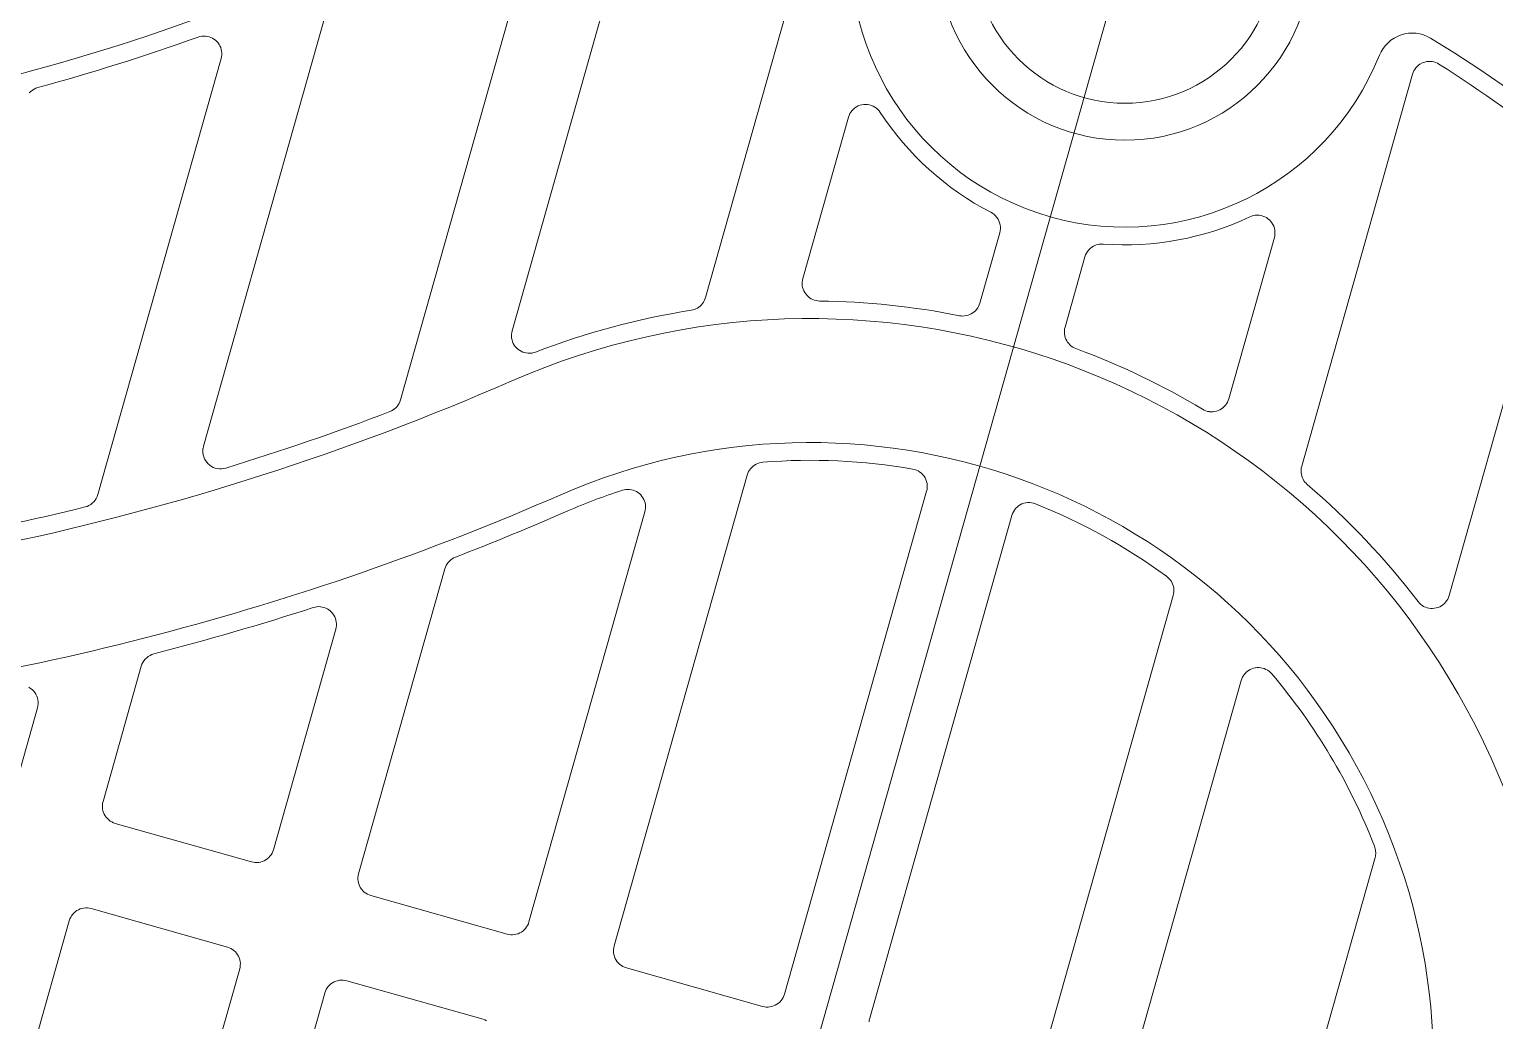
# Model space of a CAD drawing. Header units: inches. Extents: x 0 to 766, y -245 to 236.
# Drawn here: x 55.23902 to 55.27875, y -193.49021 to -193.46333 of the extents above; entities that cross this region are included whole.
import ezdxf

# ---------------------------------------------------------------- set-up
doc = ezdxf.new("R2010")
doc.units = ezdxf.units.IN
doc.header["$MEASUREMENT"] = 0
doc.layers.add('000 SOS 911 - ACCES. ACI', color=125, linetype='Continuous', lineweight=0)
doc.layers.add('000 SOS 911 - ACCESORIOS ACI', color=3, linetype='Continuous', lineweight=20)

# ---------------------------------------------------------------- blocks, each defined once
blk = doc.blocks.new('Bomba Jockey')
at = {"layer": '000 SOS 911 - ACCES. ACI', "linetype": 'Continuous'}
for p, q in [((0, 0.1091002809998827), (0, -0.108203795999998)), ((0.0137500000000728, 0.0433663939998041), (0.0137500000000728, 0.034417602999838)), ((0.0162500000001273, 0.034417602999838), (0.0162500000001273, 0.0408885499998633)), ((0.0212500000002365, 0.0383871459998773), (0.0212500000002365, 0.034417602999838)), ((0.0237500000002911, 0.0288760379999076), (0.0237500000002911, 0.0364593509998486)), ((0.0137472330002311, 0.0343647149998105), (0.0137391349999234, 0.0343134089998785)), ((0.0137501079998401, 0.0344175619998168), (0.0137472759997763, 0.034364719999985)), ((0.0162529320000431, 0.0343647489999057), (0.0162501009999687, 0.0344175899999755)), ((0.0162610239999594, 0.0343133970000054), (0.0162529260001065, 0.0343647029999374)), ((0.0212473920000775, 0.0343647529998634), (0.0212392850003198, 0.0343133869998837)), ((0.0212501139990309, 0.0344175879999966), (0.0212472820003313, 0.0343647459997101)), ((0.0134039829999893, 0.0339420499999506), (0.0133539930002371, 0.0339286389998961)), ((0.0134531349999634, 0.0339608339997994), (0.0134041949991115, 0.0339418579999347)), ((0.0135006379991865, 0.0339853850000509), (0.0134530209998047, 0.0339610679998259)), ((0.0135447259999637, 0.034013707999975), (0.0135008329998527, 0.0339853699999822)), ((0.0135849359999156, 0.0340460919999259), (0.0135447950001435, 0.0340136119998533)), ((0.0136213970004064, 0.0340829529998246), (0.0135847129995455, 0.0340462689998731)), ((0.013653995000368, 0.0341228879999562), (0.013621515000068, 0.0340827469999567)), ((0.0136823959992398, 0.0341671649998716), (0.0136539250001988, 0.0341230669998822)), ((0.0137066629995388, 0.034214737999946), (0.0136823459997686, 0.0341671209998822)), ((0.0137256889993296, 0.03426355900001), (0.0137066679999407, 0.0342145059998984)), ((0.0137389489996167, 0.0343135629998415), (0.0137255700001333, 0.0342636909999783)), ((0.0162741379999716, 0.0342636670000047), (0.016260775000319, 0.0343134800000371)), ((0.0162932789999104, 0.0342144859998825), (0.0162742580000668, 0.0342635399999836)), ((0.0163174799999979, 0.0341671240000778), (0.0162932189996354, 0.0342146319999301)), ((0.0163461400002234, 0.0341230799999721), (0.0163176689998181, 0.0341671779997341)), ((0.0163785929998994, 0.0340827539998827), (0.0163461139995889, 0.0341228949998822)), ((0.0164149520001047, 0.0340463549998731), (0.0163783539996985, 0.0340829529998246)), ((0.0164552179994644, 0.0340136809998057), (0.0164151720000518, 0.0340460840000105)), ((0.0164992979998715, 0.0339854589999504), (0.0164554050002153, 0.0340137979999327)), ((0.0165468600002896, 0.0339611739998418), (0.0164992429999984, 0.0339854909998394)), ((0.0165960239996821, 0.0339419029999135), (0.0165468559998772, 0.033960967999974)), ((0.0166457309996986, 0.0339287219999278), (0.0165959770001791, 0.0339420699999664)), ((0.0209040129998357, 0.0339420629998131), (0.0208540220000941, 0.033928651999986)), ((0.0209533190000002, 0.0339609059994928), (0.0209041509997405, 0.0339418409998871)), ((0.0210006350002914, 0.0339854239998658), (0.0209530180000002, 0.0339611069998682)), ((0.02104482499999, 0.0340138149999803), (0.0210007269988637, 0.0339853439998024)), ((0.0210849569989478, 0.0340460889997303), (0.0210448159991756, 0.034013608999885)), ((0.0211212870003692, 0.0340829529998246), (0.0210846879999736, 0.0340463549998731)), ((0.0211541109997597, 0.0341228140000567), (0.0211216309999145, 0.0340826729998298)), ((0.0211824950001756, 0.0341670579998663), (0.0211540249988502, 0.0341229599998769)), ((0.0212066599988248, 0.0342146989999037), (0.0211823429995093, 0.0341670819998399)), ((0.0212258729998212, 0.0342634879998514), (0.0212068520004323, 0.0342144339999777)), ((0.0212389630000871, 0.0343134909999208), (0.0212255839996942, 0.0342636189996029)), ((0.0091972959999111, 0.0339204849997259), (0.0091459300001588, 0.0339285929999278)), ((0.0092501130002347, 0.0339176600000428), (0.0091972100003659, 0.0339204949998475)), ((0.0132499999999709, 0.0339177249998102), (0.0092500000000655, 0.0339177249998102)), ((0.0133029929997974, 0.0339205489999586), (0.013250090999918, 0.0339177139999265)), ((0.0133543309993911, 0.0339285369998379), (0.0133029650000936, 0.0339204299998528)), ((0.0166971950002335, 0.0339204409997365), (0.0166458289995717, 0.0339285479999489)), ((0.0167501179998908, 0.0339176859999952), (0.0166972160000114, 0.0339205210000273)), ((0.0207500000001346, 0.0339177249998102), (0.0167500000002292, 0.0339177249998102)), ((0.0208030020003207, 0.0339204619997418), (0.0207500989999971, 0.0339176269999371)), ((0.0208542389991635, 0.0339285210000071), (0.020802872999866, 0.0339204139997946)), ((0.0012609569989763, 0.0310219649998089), (0.001274335999824, 0.0310718369998995)), ((0.0012742710000566, 0.0310717369998201), (0.0012932919989908, 0.0311207909996938)), ((0.0012932470003761, 0.0311209449998842), (0.0013175079993744, 0.0311684529999639)), ((0.0013177379992158, 0.0311684029998105), (0.001346208999621, 0.0312125009997999)), ((0.0013460639997902, 0.0312123749999955), (0.0013785439996354, 0.031252515999995)), ((0.0013784030002171, 0.031252626999958), (0.0014150009997138, 0.0312892249999095)), ((0.0014152129992908, 0.0312891029998355), (0.0014552599991475, 0.0313215059998129)), ((0.0014552839998032, 0.0313217240000086), (0.0014993820004747, 0.0313501949999591)), ((0.0014991160001046, 0.0313501489999908), (0.001546732999941, 0.0313744659999884)), ((0.0015468339997824, 0.0313741729999038), (0.0015960020009516, 0.0313932379999642)), ((0.0015958699987095, 0.0313935309998215), (0.0016456239995932, 0.0314068779998706)), ((0.0016458250001961, 0.0314066979999552), (0.0016971909994936, 0.031414804999713)), ((0.0016970599999695, 0.0314148579998346), (0.0017499620003036, 0.0314176929998666)), ((0.0017499999989923, 0.031417724999983), (0.0057500000002619, 0.031417724999983)), ((0.0057502330000716, 0.0314176479998878), (0.0058028920002471, 0.0314148259997182)), ((0.0058030000000144, 0.0314148069999192), (0.0058543659997667, 0.0314066999999341)), ((0.0058542199999465, 0.0314068519999182), (0.0059039750003649, 0.0313935039998796)), ((0.0059041200001957, 0.0313933219999854), (0.0059532880000006, 0.0313742569999249)), ((0.0059530459993766, 0.0313744699999461), (0.0060006630001226, 0.0313501529999485)), ((0.0060007300003235, 0.0313501349999115), (0.0060448280000855, 0.0313216639997336)), ((0.0060448799990809, 0.0313214129998869), (0.0060849259998577, 0.0312890099999095)), ((0.0060847370004922, 0.0312892249999095), (0.0061213349999889, 0.031252626999958)), ((0.0061215780001476, 0.0312524379999104), (0.0061540570004581, 0.0312122969999109)), ((0.0061539689995698, 0.0312124590000167), (0.0061823739997635, 0.0311684629998581)), ((0.0061822709999433, 0.0311684490000062), (0.0062065880001683, 0.0311208319999423)), ((0.0062068299989733, 0.0311207069999), (0.0062258059997475, 0.0310717669999576)), ((0.0062255080001705, 0.0310718640000687), (0.0062388870001087, 0.0310219919999781)), ((0.0087610020004831, 0.0310220100000152), (0.0087743500002944, 0.0310717649999788)), ((0.0087744550000934, 0.0310716649998995), (0.0087934759994823, 0.0311207190000005)), ((0.0087932439996621, 0.0311209059998419), (0.0088175609998871, 0.0311685229999057)), ((0.0088176319991362, 0.0311684289999903), (0.0088461029995415, 0.0312125269999797)), ((0.0088461799987272, 0.0312123009998686), (0.0088786599990272, 0.0312524419998681)), ((0.0088783780001904, 0.0312527129997307), (0.0089149769992218, 0.0312893119998989)), ((0.0089151400002265, 0.0312890229999994), (0.0089552809999987, 0.0313215029996172)), ((0.0089552439999352, 0.031321595999998), (0.0089993419992425, 0.0313500669999485)), ((0.0089991129998452, 0.0313501869998163), (0.0090467300001365, 0.0313745040000413)), ((0.0090470179998192, 0.0313742449998245), (0.0090959579993068, 0.0313932209996892)), ((0.0090956789990742, 0.0313934219998373), (0.0091456689997358, 0.0314068329998918)), ((0.0091457329999685, 0.0314066819998971), (0.0091971000001649, 0.0314147889998822)), ((0.0091970660000698, 0.0314148319998822), (0.0092499679999492, 0.0314176669999142)), ((0.0092500000000655, 0.031417724999983), (0.0132499999999709, 0.031417724999983)), ((0.0132502380001824, 0.0314176740000676), (0.0133028970003579, 0.031414851999898)), ((0.0133028989989725, 0.0314147629999297), (0.0133542649987248, 0.0314066549999552)), ((0.0133542660000785, 0.0314068969998971), (0.0134040200000527, 0.0313935499998479)), ((0.0134040759999152, 0.0313933379998162), (0.0134532439992654, 0.0313742739997451)), ((0.0134530430000268, 0.0313744319998932), (0.0135006599989538, 0.0313501139999062)), ((0.0135006239997893, 0.0313501609998639), (0.0135447219990965, 0.0313216899999134)), ((0.0135448060000272, 0.0313214929999504), (0.0135848529998839, 0.0312890899999729)), ((0.0135847129995455, 0.0312893119998989), (0.0136213109994969, 0.0312527129997307)), ((0.0136215039997296, 0.0312523579998469), (0.0136539070003892, 0.0312123119999797)), ((0.013653862999945, 0.0312124329998369), (0.0136823339998955, 0.0311683349998475)), ((0.0136822679992292, 0.0311684879998211), (0.0137065289995917, 0.0311209789999794)), ((0.013706786999137, 0.0311206899998524), (0.0137258070003554, 0.0310716359999788)), ((0.0137255570002708, 0.0310718189998625), (0.0137389199999234, 0.0310220059996027)), ((0.0162607800002661, 0.031022000999883), (0.0162741589997495, 0.0310718739999629)), ((0.0162744120002572, 0.031071681999947), (0.0162934320001114, 0.0311207359998207)), ((0.0162932969992653, 0.0311209760000111), (0.0163175580000825, 0.0311684849998528)), ((0.0163175920001777, 0.0311685570000009), (0.0163459970003714, 0.0312125519999427)), ((0.0163461070001176, 0.0312123809999321), (0.016378585999064, 0.0312525219999316)), ((0.0163784400001532, 0.031252540999958), (0.0164151249987299, 0.0312892249999095)), ((0.0164151609997134, 0.0312890199998037), (0.0164553019990308, 0.0313214999998763)), ((0.0164553429999614, 0.0313217030000033), (0.0164994409992687, 0.0313501739999538)), ((0.0164991100000407, 0.0313502259998586), (0.0165467270003319, 0.0313745429998562)), ((0.0165469300000041, 0.0313743419999355), (0.0165958699999465, 0.0313933179998003)), ((0.0165957120002531, 0.0313934359996893), (0.0166457029999947, 0.0314068469999711)), ((0.0166458939997938, 0.0314066440000715), (0.016697018999821, 0.0314147130000038)), ((0.0166970680002123, 0.0314148669999668), (0.0167499699987275, 0.0314177019999988)), ((0.0167500000002292, 0.031417724999983), (0.0207500000001346, 0.031417724999983)), ((0.0207502409994049, 0.031417638999983), (0.020802898999591, 0.0314148169998134)), ((0.0208030580001832, 0.0314148009999826), (0.0208544239990261, 0.0314066939999975)), ((0.0208540349999567, 0.0314068590000716), (0.0209040259996982, 0.0313934479997897)), ((0.0209040329996242, 0.0313933549998637), (0.0209532009998839, 0.0313742900000307)), ((0.0209530959991753, 0.0313745019998351), (0.0210007129994665, 0.0313501850000648)), ((0.0210007889995723, 0.0313501559996894), (0.0210448869988795, 0.0313216849999662)), ((0.0210447330000534, 0.0313215730000138), (0.0210849689992756, 0.031289015999846)), ((0.021084860999963, 0.0312892249999095), (0.0211214589999145, 0.031252626999958)), ((0.0211214479995761, 0.0312524500000109), (0.021153927999876, 0.0312123090000114)), ((0.0211539619990617, 0.0312125400000696), (0.0211824329999217, 0.0311684419998528)), ((0.0211823200002073, 0.0311684169998898), (0.0212065820001044, 0.0311209089998101)), ((0.0212067430002208, 0.0311206739997942), (0.0212257639996096, 0.0310716199999206)), ((0.0212255870001172, 0.0310718329999418), (0.0212389660000554, 0.0310219609996239)), ((-0.0137500000000728, 0.0226677860000564), (-0.0137500000000728, 0.0309177859996908)), ((-0.0087499999985994, 0.0309177859996908), (-0.0087499999985994, 0.0188836059999176)), ((-0.0062499999999091, 0.0170953370000007), (-0.0062499999999091, 0.0309177859996908)), ((-0.0012608679999175, 0.0310218369997983), (-0.0012527700000646, 0.0309705309998663)), ((-0.0012528719998954, 0.0309705369998028), (-0.0012500429997999, 0.030917756000008)), ((-0.0012499999997999, 0.0309177859996908), (-0.0012499999997999, 0.0161600949998047)), ((0.0012499939998634, 0.0309177589999763), (0.00125282199906, 0.0309705399999984)), ((0.0012500000002547, 0.0161600949998047), (0.0012500000002547, 0.0309177859996908)), ((0.0012530539997897, 0.0309705170000143), (0.0012611510001079, 0.0310218229999464)), ((0.0062390400003096, 0.0310218209999675), (0.0062471380001625, 0.0309705149998081)), ((0.006247128999803, 0.0309705719998874), (0.006249960999412, 0.0309177299998282)), ((0.0062500000003638, 0.0309177859996908), (0.0062500000003638, 0.0170953370000007)), ((0.0087499960000059, 0.0309177239998917), (0.0087528239996573, 0.0309705049999138)), ((0.0087499999990541, 0.0188836059999176), (0.0087499999990541, 0.0309177859996908)), ((0.0087529619991074, 0.0309705329998451), (0.0087610600003245, 0.0310218390000046)), ((0.0137391919988659, 0.0310218429999623), (0.0137472989999878, 0.0309704769999826)), ((0.013747135000358, 0.0309705459997076), (0.0137499639990892, 0.0309177649999128)), ((0.0137500000000728, 0.0309177859996908), (0.0137500000000728, 0.0219689939999626)), ((0.016249997999239, 0.0309176889998071), (0.0162528330001806, 0.0309705909996865)), ((0.0162500000001273, 0.0244468379999034), (0.0162500000001273, 0.0309177859996908)), ((0.0162528609998844, 0.0309704889996283), (0.0162609680000969, 0.0310218549998354)), ((0.021239099999093, 0.0310218279998935), (0.0212471970003208, 0.0309705219999614)), ((0.0212471410000035, 0.0309705199999826), (0.0212499689996548, 0.0309177389999604)), ((0.0212500000002365, 0.0309177859996908), (0.0212500000002365, 0.0269482419998894)), ((0.0237535480000588, 0.0288179469998795), (0.0237499689997094, 0.0288758809999763)), ((0.0237632409998696, 0.0287621699997089), (0.0237536099989484, 0.0288180479999483)), ((0.0237788839990572, 0.0287085069999193), (0.0237632220000705, 0.0287621759998729)), ((0.0238008559990703, 0.0286564499999713), (0.0237787910000407, 0.0287086159999035)), ((0.0238290039997082, 0.0286064319998332), (0.0238008920000539, 0.028656447000003)), ((0.023862107000241, 0.0285604639996109), (0.023829083000237, 0.0286063309999918)), ((0.0239003709993995, 0.0285187800000131), (0.023862107000241, 0.0285605419999229)), ((0.0239435639991825, 0.0284811249998711), (0.0239003259994206, 0.0285188359998756)), ((0.0239903750002668, 0.0284486659998038), (0.0239437970003564, 0.0284808949998023)), ((0.0240401839996594, 0.0284223730000122), (0.0239901400013878, 0.0284488999998303)), ((0.0240937299990947, 0.0284011479998299), (0.0240403539992258, 0.0284221879999223)), ((0.0241483439999684, 0.0283863709998968), (0.0240936600002897, 0.0284011310000096)), ((0.0212500080001519, 0.0269481999998789), (0.0212462959998447, 0.0268892349999987)), ((0.0210512839998955, 0.0265496289998737), (0.02100224699916, 0.0265166729998327)), ((0.021095349999996, 0.0265867909999997), (0.0210513750002974, 0.0265495619999001)), ((0.0211344389999795, 0.0266281130000152), (0.0210955370002921, 0.0265866089998781)), ((0.0211682719991586, 0.0266745609997088), (0.0211341089993766, 0.0266281639999306)), ((0.0211971799990352, 0.0267253389999951), (0.021168138000121, 0.0266747299999679)), ((0.0212201209997147, 0.0267779789999168), (0.0211973479995322, 0.0267251860000215)), ((0.0212361720000445, 0.0268325550000554), (0.0212200009991648, 0.0267781449999802)), ((0.0212463670004581, 0.0268891489999987), (0.0212364230001185, 0.0268324589999338)), ((0.0162528529995143, 0.0243948079998973), (0.016250067999863, 0.0244468579999193)), ((0.0162606059998325, 0.0243440989997907), (0.0162527550000959, 0.0243947019998814)), ((0.0162734689997706, 0.0242952250000599), (0.0162605570003507, 0.0243443379999917)), ((0.0162916249987575, 0.024247134999996), (0.016273356999136, 0.0242952999999489)), ((0.0163152550003361, 0.0242003959999693), (0.0162919029999102, 0.0242471329997898)), ((0.0163426920003076, 0.0241569439999694), (0.0163151820001986, 0.024200497000038)), ((0.0163741209998989, 0.0241170449999118), (0.0163426550002441, 0.0241569029999482)), ((0.0164097439992475, 0.0240803120000237), (0.0163741900000787, 0.0241169109999646)), ((0.0164485079994847, 0.0240479299998242), (0.0164095629997974, 0.024080518999881)), ((0.0164912459999869, 0.0240192209998895), (0.0164484649999395, 0.0240479159997449)), ((0.0165378139990935, 0.0239941469999394), (0.0164915250002196, 0.0240188959996886)), ((0.0169827550002992, 0.0240045119999195), (0.0169364800003678, 0.0239830129999064)), ((0.0170277119991624, 0.024031032000039), (0.0169829870001195, 0.0240045030000147)), ((0.0165855079999346, 0.0239746329998525), (0.0165378859996963, 0.0239942739997332)), ((0.0166341300000568, 0.0239604509999936), (0.0165854000001673, 0.0239747379998789)), ((0.0166844949999359, 0.0239510119999977), (0.0166343139999299, 0.0239602529998138)), ((0.0167350830001851, 0.0239470859999074), (0.0166842180001368, 0.0239511349998338)), ((0.0167865489993346, 0.0239483249999921), (0.0167352959992968, 0.0239470209996853)), ((0.0168381799999224, 0.0239549289999559), (0.0167863439992289, 0.0239483919999657)), ((0.0168884609997804, 0.0239664450000419), (0.0168382609990658, 0.0239548869999453)), ((0.0169365570004629, 0.0239830269999857), (0.0168885439998121, 0.0239664879998145)), ((0.0237639599999966, 0.0227347329998793), (0.0237805149999986, 0.0227897939998911)), ((0.0237806439999986, 0.0227896689996214), (0.0238039480000225, 0.0228430299998763)), ((0.0238038100001177, 0.0228430540000773), (0.023833446999106, 0.0228940229999353)), ((0.0238335859999097, 0.0228940969998348), (0.0238684339997235, 0.0229407449999144)), ((0.0238682339991101, 0.0229407629999514), (0.0239078139998128, 0.0229822969999987)), ((0.0239078170002358, 0.022982318000004), (0.0239526139998816, 0.0230195159997493)), ((0.0239527129992894, 0.0230194419998497), (0.0240027100003317, 0.0230522759998166)), ((-0.0137488479995227, 0.0226317490000838), (-0.0137501940002949, 0.0226679790000617)), ((-0.0137448510008653, 0.0225960419998046), (-0.0137487040001361, 0.022631661999867)), ((-0.0137384150011712, 0.0225608359996841), (-0.0137447769998289, 0.0225959079998575)), ((-0.0137295240001549, 0.0225262569999814), (-0.0137384540003041, 0.0225609539998004)), ((-0.0137179410003228, 0.022492032999935), (-0.013729380001223, 0.0225261789998967)), ((-0.0137042269998347, 0.0224589039999046), (-0.0137180239998998, 0.0224920349999138)), ((-0.0136881789999279, 0.0224269989998902), (-0.0137042279998241, 0.02245882599982)), ((-0.0136698449996402, 0.0223961639999288), (-0.0136882589999914, 0.0224269689999801)), ((-0.0136488690009173, 0.0223665779999465), (-0.0136696190002113, 0.0223963070000082)), ((0.0237500000002911, 0.0098205570000118), (0.0237500000002911, 0.0226177979998283)), ((0.0237500299999738, 0.0226178329999129), (0.0237538320002386, 0.0226774650000152)), ((0.0237536600002386, 0.022677505000047), (0.023763818999214, 0.0227347769998687)), ((0.0137499069992373, 0.0219690249998621), (0.013747025000157, 0.0219167359998664)), ((0.0135900410000431, 0.0216027249998661), (0.013549932999922, 0.0215690539998832)), ((0.0136258050001743, 0.021639574999881), (0.0135900079994826, 0.0216028719999031)), ((0.013657215999956, 0.0216792900000655), (0.013625673000206, 0.0216394929998387)), ((0.0136848729998747, 0.0217225050000707), (0.0136574070002098, 0.0216792129999703)), ((0.0137080239996976, 0.02176898599987), (0.013684818999991, 0.0217225859998962)), ((0.0137261550003132, 0.0218169529998704), (0.0137079480000466, 0.0217688949996955)), ((0.0137393469990457, 0.0218659849999767), (0.013726425999721, 0.0218168750000132)), ((0.013747032000083, 0.0219166839999616), (0.0137391389998811, 0.0218660259999979)), ((0.0204787249999754, 0.0209141230000114), (0.0205320429995482, 0.020943829000089)), ((0.0205319380002038, 0.0209438829999726), (0.0205867009999565, 0.0209666989999278)), ((0.0205868829998508, 0.0209665429999859), (0.0206430189996354, 0.0209824599999138)), ((0.0206428199999209, 0.0209825509998609), (0.0207014389998221, 0.020991677999973)), ((0.0207013659996847, 0.0209916939998038), (0.0207613829998081, 0.0209939479998411)), ((0.0207615439999245, 0.0209938499997406), (0.0208204400000796, 0.0209891609999886)), ((0.020820513000217, 0.0209891829999833), (0.0208786210000653, 0.0209772219998286)), ((0.020878642000298, 0.0209771959998761), (0.0209356539999135, 0.0209583109997311)), ((0.02093553099985, 0.0209584369999902), (0.0209892859998036, 0.0209333379998498)), ((0.0209891979993699, 0.0209333319999132), (0.0210394430000633, 0.0209017879999465)), ((0.021039202999873, 0.0209019349999835), (0.0210859939998045, 0.020864285000016)), ((0.0210859859998891, 0.0208641889998944), (0.0211275560000104, 0.02082186299981)), ((0.0211275699989528, 0.0208219769999687), (0.0211635309997291, 0.0207749459998468)), ((0.0211634880001839, 0.020775040999979), (0.0211941509996905, 0.0207233989997349)), ((0.021194435000325, 0.0207231739996132), (0.0212185170003068, 0.0206690889999663)), ((0.0212182899990694, 0.0206692339997972), (0.0212353870001607, 0.020613381999965)), ((0.0212354979998963, 0.0206134259999544), (0.0212460270004158, 0.0205551039998682)), ((0.021245965000162, 0.0205550579998999), (0.021249923999676, 0.0204942739999297)), ((0.0212500000002365, 0.020494202000009), (0.0212500000002365, 0.0071363529998507)), ((-0.008815384999706999, 0.0186369589998776), (-0.0088428549997843, 0.0185935249999147)), ((-0.0087920560004022, 0.0186837240000841), (-0.0088154299996859, 0.0186369979999199)), ((-0.0087735920005798, 0.0187317859999894), (-0.0087918780009204, 0.0186836269999731)), ((-0.0087607850000495, 0.0187810840000111), (-0.0087737099997867, 0.0187319749998096)), ((-0.0087526239999534, 0.01883147500007), (-0.0087604820000706, 0.0187808729999688)), ((-0.0087501469997733, 0.0188836400000128), (-0.0087529349998476, 0.0188315899999907)), ((0.0087525109997841, 0.0188315369998691), (0.008749719998832, 0.0188836469999387)), ((0.0087608130002081, 0.0187809550000111), (0.0087529550000909, 0.0188315569998849)), ((0.0087734000003366, 0.0187318939999841), (0.0087604749987804, 0.0187810029999582)), ((0.008791760999884001, 0.0186836149998726), (0.0087734739990992, 0.0187317739998889)), ((0.0088150759997916, 0.018636990999994), (0.0087917009991543, 0.0186837169999308)), ((0.0088426859997526, 0.0185935629997403), (0.0088152170001194, 0.0186369969999305)), ((-0.0094836890007173, 0.0184418289998121), (-0.0095283569999083, 0.0184684549999474)), ((-0.0094373470001301, 0.0184201579997989), (-0.0094837990000087, 0.0184418549999919)), ((-0.0093895730010445, 0.018403520999982), (-0.0094375529997706, 0.0184201529998518)), ((-0.0093390079996425, 0.0183917509996263), (-0.0093891870001244, 0.0184034009998868)), ((-0.0092872560003343, 0.0183852619998106), (-0.0093393219999598, 0.0183919199998854)), ((-0.009235950000857, 0.01838395999971), (-0.0092874449996998, 0.018385355999726)), ((-0.0091853910007558, 0.0183877859999484), (-0.0092360179996831, 0.0183838339999056)), ((-0.0091350040001998, 0.0183969739998702), (-0.0091851990000578, 0.0183878049999748)), ((-0.0090859819997604, 0.018411175999745), (-0.0091349649997028, 0.0183968849999019)), ((-0.0090382179996595, 0.0184308809998584), (-0.0090860899999825, 0.018411204999893)), ((-0.0089919829997598, 0.018455566999819), (-0.0090382999997019, 0.0184308689999853)), ((-0.0089491019998604, 0.0184843449999335), (-0.0089919120000559, 0.0184556929998507)), ((-0.0089098890007335, 0.0185168059999796), (-0.0089490500008651, 0.0184840949996215)), ((-0.0088742819998515, 0.0185535799998888), (-0.0089099499996337, 0.0185169219998898)), ((-0.0088428460003342, 0.0185934529999941), (-0.0088744140002746, 0.018553521000058)), ((0.0088742779998938, 0.0185534719998941), (0.008842709999044001, 0.0185934039996028)), ((0.00890989599975, 0.0185168680000061), (0.0088743120004438, 0.0185534390000157)), ((0.0089489889996912, 0.0184842849998859), (0.0089100159998452, 0.0185168390000854)), ((0.0089920810000876, 0.0184555619998719), (0.00894906800022, 0.0184843489998912)), ((0.0090381780000826, 0.0184308989998954), (0.0089918609996857, 0.0184555969999565)), ((0.0090857700001834, 0.0184112699998877), (0.0090381239997441, 0.0184308539999165)), ((0.0091347960001258, 0.0183969029999389), (0.009085812000194, 0.0184111940000094)), ((0.009184997000375, 0.0183877800000119), (0.0091348019991528, 0.0183969489999072)), ((0.0092357370003811, 0.0183838559999003), (0.0091851089991906, 0.0183878079999431)), ((0.0092871530000593, 0.0183852569998635), (0.0092359020004551, 0.0183838670000114)), ((0.0093390309993993, 0.0183918519999225), (0.0092872070003978, 0.0183852249999745)), ((0.0093893729995216, 0.0184034439998868), (0.0093391939990397, 0.0183917939996263)), ((0.009437189999062, 0.0184202210000422), (0.0093892100003359, 0.0184035889997176)), ((0.0094836500002202, 0.0184418869998808), (0.0094371979998868, 0.0184201899999153)), ((0.0095285089992103, 0.0184684379998998), (0.0094836309995117, 0.018441687999939)), ((0.0162529070003075, 0.0177709419999701), (0.0162608759997056, 0.0178218969997488)), ((0.0162606270000652, 0.0178219709998757), (0.0162736259999292, 0.0178711869998551)), ((0.0162739249999504, 0.0178711809996912), (0.0162921959999949, 0.0179192149998926)), ((0.0162923359998786, 0.0179192449998027), (0.0163156759999765, 0.0179657149997183)), ((0.0163152920003995, 0.0179658949998611), (0.0163429780000115, 0.0180093359999774)), ((0.0163432719991761, 0.0180090929998187), (0.0163750659999096, 0.0180490019999979)), ((0.016375059999973, 0.0180490509997071), (0.0164111330000196, 0.0180858259996057)), ((0.0164106259999244, 0.0180859629997485), (0.0164509350001936, 0.0181195839998054)), ((0.0162499200000639, 0.0177185140000802), (0.0162528250002652, 0.0177709849999701)), ((0.0162500000001273, 0.0043505859998731), (0.0162500000001273, 0.01771850599971)), ((-0.0062473090001731, 0.0170438289999311), (-0.0062500969997927, 0.0170953279998685)), ((-0.00623970100105, 0.0169939529998828), (-0.0062473590000991, 0.0170439070000157)), ((-0.0062270810003611, 0.0169454679999035), (-0.0062396029998126, 0.0169938619999357)), ((0.0062395729992204, 0.0169938699998511), (0.006227066000064999, 0.0169455349998771)), ((0.0062470309994751, 0.0170439569999417), (0.0062393729999712, 0.0169940039997982)), ((0.0062498070001311, 0.0170953740000641), (0.0062470220004798, 0.0170439359999364)), ((-0.0062096429996927, 0.0168982299996969), (-0.0062272729996948, 0.0169455919999564)), ((-0.0061868549996689, 0.016852457999903), (-0.0062093429996821, 0.0168982609998238)), ((-0.0061602219998349, 0.0168095269998503), (-0.0061869139999544, 0.016852440999628)), ((-0.0061291890001485, 0.0167696329999672), (-0.0061601239999618, 0.0168094409996229)), ((-0.0060940349999328, 0.0167326769999363), (-0.0061292129998947, 0.0167696379999143)), ((-0.0060558560003301, 0.0166997569999694), (-0.0060941790002289, 0.0167327009996825)), ((-0.0060148210009174, 0.0166712459999872), (-0.0060557310002878, 0.016699651999943)), ((-0.0059705929998017, 0.016646819000016), (-0.0060148010006742, 0.0166713070000242)), ((-0.0059233849997327, 0.0166264079998655), (-0.0059706740003094, 0.016646837999815)), ((0.0059704189998229, 0.016646794000053), (0.0059231300001557, 0.0166263649998655)), ((0.0060145439997541, 0.0166712689999713), (0.0059703350002565, 0.0166467809999631)), ((0.0060559589996956, 0.0166996979999112), (0.0060148480001772, 0.0166711539998232)), ((0.0060939579998376, 0.016732630999968), (0.0060557270003301, 0.0166997659998742)), ((0.0061292529999264, 0.0167697469998984), (0.006094074999055, 0.0167327859996931)), ((0.0061601200000041, 0.0168095599997287), (0.0061291100000744, 0.0167696559994965)), ((0.0061868039997535, 0.0168522929998289), (0.0061601769989466, 0.0168094839996229)), ((0.0062094529998831, 0.0168982069999402), (0.0061869650003246, 0.0168524039997919)), ((0.0062270479998006, 0.0169455779998771), (0.0062094179997985, 0.016898215999845)), ((-0.0012499879999268, 0.0161600750000162), (-0.0012532210007521, 0.0161037099996975)), ((0.0012531329998637, 0.0161036740000782), (0.0012498959990808, 0.0161600999999792)), ((-0.0014811420001024, 0.0157386280000083), (-0.0015302619999602, 0.0157114209998781)), ((-0.0014366290001817, 0.0157704759997159), (-0.001481326000885, 0.0157385429999977)), ((-0.0013955010003883, 0.0158074419998684), (-0.0014365210004144, 0.0157705399997212)), ((-0.0013591710003311, 0.0158485129998098), (-0.0013956380007585, 0.0158074319999742)), ((-0.001326911000433, 0.0158942650000427), (-0.0013590049998129, 0.015848485999868)), ((-0.0012993530008316, 0.0159443139996256), (-0.001326944000084, 0.0158942890000162)), ((-0.0012776190005752, 0.0159962079999332), (-0.0012992410001971, 0.0159443850000116)), ((-0.0012624999999389, 0.0160489949998919), (-0.0012776680009665, 0.0159961990000284)), ((-0.0012532589998955, 0.016103621999946), (-0.0012624699998014, 0.0160489729998972)), ((0.0012626249990717, 0.0160489679999501), (0.0012534039997263, 0.0161036779998085)), ((0.0012776039998244, 0.0159961169999861), (0.0012624189989765, 0.0160489719999077)), ((0.0012992430001759, 0.0159443200000169), (0.0012776209991898, 0.0159961429999385)), ((0.0013268850002532, 0.0158943959997942), (0.0012992939996366, 0.0159444209998583)), ((0.0013589250002042, 0.0158484669998416), (0.0013267609992909, 0.0158943459998682)), ((0.0013954549990558, 0.0158074539999689), (0.0013589079999292, 0.0158486259999791)), ((0.0014364509997904, 0.0157704389998799), (0.0013954300002297, 0.0158073409997996)), ((0.0014811200003351, 0.0157384649999131), (0.0014364239996212, 0.0157703979998587)), ((0.0015303689992834, 0.0157113609996031), (0.0014812489998803, 0.0157385689999501)), ((-0.0136528360008015, 0.0152764609999849), (-0.0136199369999304, 0.0153167329999633)), ((-0.0136200900010408, 0.0153170349999528), (-0.0135828829997991, 0.0153538869999466)), ((-0.0135828549996404, 0.0153537859998778), (-0.0135421579998365, 0.0153863539999293)), ((-0.0135421099998894, 0.01538625399985), (-0.0134973960007301, 0.0154146689999379)), ((-0.0134974470001907, 0.0154146529998798), (-0.013449412999762, 0.0154386869999144)), ((-0.0134492319998572, 0.0154386859996976), (-0.013399911000306, 0.0154573489999166)), ((-0.0133999479999147, 0.015457424999795), (-0.0133493650009768, 0.0154705009999816)), ((-0.0133496040002683, 0.0154705109998759), (-0.0132976820000295, 0.0154782119998345)), ((-0.0132978210003785, 0.015478241999972), (-0.0132456210003511, 0.0154804369999511)), ((-0.0132457299996531, 0.0154803529999299), (-0.0131931089999853, 0.0154768959998819)), ((-0.0131931070000064, 0.015476796999792), (-0.0131403929999579, 0.0154678589997275)), ((-0.0131404080011635, 0.0154679059999126), (-0.0130896020004912, 0.0154537779999373)), ((-0.0130896219998249, 0.0154539190000378), (-0.0130413180008873, 0.0154346580000038)), ((-0.0130412720000095, 0.0154345079999985), (-0.0129950560003636, 0.0154101409998475)), ((-0.0129946529996232, 0.0154099760000008), (-0.0129501679998612, 0.0153803159998916)), ((-0.0017459929995312, 0.0156601189999037), (-0.0018025670005954, 0.0156628550000733)), ((-0.0016910190001909, 0.0156636409999465), (-0.0017463350000071, 0.0156602419999672)), ((-0.0016369760010093, 0.0156731679999211), (-0.0016910770000322, 0.0156636499998513)), ((-0.0015829119997761, 0.0156892769998649), (-0.0016367250000258, 0.015673237999863)), ((-0.0015303069999391, 0.0157113919999574), (-0.0015829610001674, 0.0156892279999283)), ((0.0015828579998924, 0.0156892379998226), (0.0015302030001294, 0.0157114019998517)), ((0.0016365539995604, 0.0156732259999899), (0.0015827409997655, 0.0156892640000024)), ((0.0016908050001803, 0.0156636659996821), (0.0016367039997931, 0.0156731839999793)), ((0.0017461200000071, 0.0156602560000465), (0.0016908039997361, 0.015663653999809)), ((0.0018026530001407, 0.0156628589998036), (0.0017463220001446, 0.0156601349999619)), ((0.0129504850001467, 0.0153804169999603), (0.0129949709994435, 0.0154100769998422)), ((0.0129947270002049, 0.0154102090000379), (0.0130409429993961, 0.0154345759997341)), ((0.0130410880001364, 0.0154347629998029), (0.0130891639996662, 0.0154539339998792)), ((0.0130892530000892, 0.0154538079998474), (0.0131402950000847, 0.0154680010000448)), ((0.0131402329998309, 0.0154678629999126), (0.013193188999594, 0.0154768419999982)), ((0.0131928339997103, 0.0154768779998449), (0.0132454550002876, 0.0154803349998929)), ((0.0132454320000761, 0.0154804449998665), (0.0132973879995007, 0.015478260000009)), ((0.01329742300004, 0.0154781579999508), (0.0133493450002789, 0.0154704569999922)), ((0.0133495120003318, 0.0154703999999129), (0.0133998589999465, 0.0154573849999906)), ((0.0133998069991321, 0.0154573559998426), (0.0134493570003542, 0.0154386059998615)), ((0.0134491950002485, 0.0154387279999355), (0.0134974470001907, 0.0154145849999168)), ((0.0134974209991015, 0.0154147069999908), (0.0135421339991808, 0.0153862929998923)), ((0.0135418650002066, 0.0153862559998288), (0.0135824670001057, 0.0153537639998831)), ((0.0135825270003807, 0.0153538099998514), (0.0136198209997929, 0.0153168719998576)), ((0.0136201099999198, 0.0153168349997941), (0.0136530870004208, 0.0152764679999109)), ((-0.0137502840002526, 0.0149804519999179), (-0.0137473499999032, 0.0150338379999084)), ((-0.0137500000000728, 0.0025537109997913), (-0.0137500000000728, 0.0149803469998915)), ((-0.0137470939998821, 0.0150337239999772), (-0.0137388670000291, 0.0150854419998723)), ((-0.0137390240006425, 0.0150855279998723), (-0.0137254790001862, 0.0151357349998307)), ((-0.0137254050009688, 0.0151356329999999), (-0.0137062060002791, 0.0151848799998788)), ((-0.0137062060002791, 0.0151848900000005), (-0.0136817540001175, 0.0152324379998845)), ((-0.0136815910009318, 0.015232363999985), (-0.0136528760008332, 0.0152764489998845)), ((0.0136529220003467, 0.0152764059998845), (0.01368163799998, 0.015232320999985)), ((0.0136815899991234, 0.0152324910000061), (0.013706096999158, 0.0151848339999106)), ((0.0137059710000358, 0.015184852999937), (0.0137251689993718, 0.0151356069998201)), ((0.0137251320002179, 0.0151357039999312), (0.0137386609999339, 0.0150855559998036)), ((0.0137387779996061, 0.0150855199997295), (0.0137470230001782, 0.0150336809999772)), ((0.0137468930001887, 0.0150337819998185), (0.0137498230001256, 0.0149804569998651)), ((0.0137500000000728, 0.0149803469998915), (0.0137500000000728, 0.0025537109997913)), ((-0.0090408440000829, 0.0130506870000318), (-0.0089980200000355, 0.0130282629997964)), ((-0.0089979990002576, 0.0130284309998388), (-0.0089582340006018, 0.0130027000000155)), ((-0.0089583380008662, 0.0130027010000049), (-0.0089215629996033, 0.0129736349999803)), ((-0.0089215949997197, 0.0129736299998058), (-0.008887434999906, 0.0129408219997913)), ((-0.0088875610003925, 0.0129407909998918), (-0.0088564690008752, 0.0129047390000778)), ((-0.0088562460000503, 0.0129048679998505), (-0.0088288760002797, 0.01286636299983)), ((-0.0088291260003643, 0.0128662919998988), (-0.0088055510000231, 0.0128252129998146)), ((0.0088053509998645, 0.012825292999878), (0.0088288649990318, 0.0128662659999464)), ((0.0088288000001739, 0.0128662299998723), (0.008856169999035, 0.0129047349998928)), ((0.0088561859997753, 0.0129046209999615), (0.0088873579998108, 0.012940764999712)), ((0.0088871870002549, 0.0129408369998601), (0.0089213470000686, 0.012973645999864)), ((0.0089214339996033, 0.0129735519999486), (0.0089582089990472, 0.0130026189999626)), ((0.0089583399990261, 0.0130027319999044), (0.0089981050000461, 0.0130284629999551)), ((0.0089979770004902, 0.0130284129998017), (0.0090405839991945, 0.0130507229998784)), ((-0.0088053110002875, 0.0128251399999044), (-0.0087855829997352, 0.0127818129999469)), ((-0.0087855689998833, 0.0127819319998253), (-0.0087701090005794, 0.0127372919998834)), ((-0.0087701620004736, 0.0127371539999786), (-0.0087591420005992, 0.0126915299999837)), ((-0.0087590079997426, 0.0126916589999837), (-0.0087522910007465, 0.0126448359999358)), ((-0.0087525150011061, 0.0126448500000152), (-0.0087500829995406, 0.0125967550000041)), ((-0.0087499999985994, 0.0125966799998878), (-0.0087499999985994, 0.0010946659999718)), ((0.0087498770003549, 0.0125967349999883), (0.0087523120000697, 0.0126448910000363)), ((0.0087499999990541, 0.0010946659999718), (0.0087499999990541, 0.0125966799998878)), ((0.0087524120003764, 0.0126447879999887), (0.0087591279998378, 0.0126916109998092)), ((0.0087590739999541, 0.0126916719998462), (0.0087700789990777, 0.0127372370000103)), ((0.0087699570003679, 0.012737247999894), (0.0087854159996823, 0.0127818879998358)), ((0.0087856659997669, 0.012781774999894), (0.0088053939998645, 0.0128251019998516)), ((0.0285559650001233, 0.0120502759998544), (0.0285079489990494, 0.0120171240000673)), ((0.0285990489992401, 0.0120874739998271), (0.0285560500001338, 0.0120502329998544)), ((0.0286369280001964, 0.0121287750000647), (0.0285990119991766, 0.0120875220000016)), ((0.0286701820000417, 0.0121748999999909), (0.0286368279998897, 0.0121288190000542)), ((0.028698575999897, 0.0122250809999969), (0.0286702359999254, 0.0121749150000596)), ((-0.0061857190003138, 0.0115731089999827), (-0.0061585460002789, 0.0116167289997975)), ((-0.0061588040002789, 0.0116170129999773), (-0.0061276700012058, 0.0116568209998604)), ((-0.0061277549998522, 0.0116567359998499), (-0.0060925269999643, 0.0116933109998172)), ((-0.0060924729996259, 0.0116933239999071), (-0.0060542360001818, 0.0117258059999586)), ((-0.0060541279999597, 0.011725849999948), (-0.0060129160001452, 0.0117542489999778)), ((-0.0060128310010441, 0.0117542269999831), (-0.0059683499998755, 0.0117787249998855)), ((-0.0059684329999072, 0.0117787759998009), (-0.005921896000018001, 0.011798480999687)), ((-0.0059217289999651, 0.0117983669999831), (-0.0058724249997795, 0.0118132899999637)), ((-0.0058725960002448, 0.0118135039999743), (-0.0058213429997522, 0.0118236369999068)), ((-0.0058211829996253, 0.0118235459999596), (-0.0057701519999682, 0.0118284849997963)), ((-0.0057700840002326, 0.0118284189998121), (-0.0057197929995709, 0.0118280140000025)), ((-0.0057200169999305, 0.0118281459999707), (-0.0056700379996073, 0.0118225399999119)), ((-0.0056697169998188, 0.011822343999711), (-0.0056200910007647, 0.0118115709997255)), ((0.005620033001378, 0.0118115899999793), (0.0056698970001889, 0.0118224139998802)), ((0.0056696939996073, 0.0118225929998062), (0.0057196729994757, 0.0118281999998544)), ((0.0057198050003535, 0.0118280439999126), (0.0057700959991962, 0.0118284499997117)), ((0.0057698749988049, 0.0118285119999655), (0.0058211489990754, 0.0118235489999279)), ((0.0058209559997522, 0.0118236509999861), (0.0058724499999698, 0.0118134709998685)), ((0.0058726880001814, 0.0118132109998896), (0.0059217589991931, 0.0117983579998509)), ((0.0059217870002612, 0.0117983609998191), (0.0059683239996957, 0.0117786559999331)), ((0.0059685099990929, 0.0117786359999173), (0.0060127780002404, 0.0117542559999038)), ((0.0060126800003673, 0.0117542819998562), (0.0060540919989762, 0.0117257449996942)), ((0.0060541239990926, 0.0117257209997206), (0.0060922670004402, 0.0116933179999705)), ((0.0060922459997528, 0.0116932739999811), (0.0061273889991753, 0.0116567860000032)), ((0.0061274830000002, 0.0116567129998657), (0.0061586919991896, 0.0116168099998504)), ((0.0061589500000991, 0.0116169450000143), (0.0061861879999015, 0.0115732209997077)), ((-0.0062499999999091, 0.0065952759998709), (-0.0062499999999091, 0.0113289179998901)), ((-0.0062499599998773, 0.0113288539998848), (-0.0062474410001414, 0.0113797569999861)), ((-0.006247447000078, 0.0113798340000813), (-0.0062398560003203, 0.011429550999992)), ((-0.0062398740001299, 0.0114295640000819), (-0.0062272110003505, 0.0114781109998603)), ((-0.0062271899996631, 0.0114781699999185), (-0.0062090999999782, 0.0115262719998555)), ((-0.0062090640008137, 0.0115262790000088), (-0.0061859440002081, 0.0115731309999774)), ((0.0061858900003244, 0.0115732749998188), (0.0062090639999042, 0.0115263129998766)), ((0.0062091720001263, 0.0115262990000247), (0.0062272609998217, 0.0114781969998603)), ((0.0062270630000967, 0.0114781659999608), (0.0062397409992627, 0.0114295609998862)), ((0.0062399309990724, 0.0114295930000026), (0.0062475310000991, 0.0113798159998169)), ((0.0062476939997396, 0.0113797690000865), (0.0062502129994755, 0.0113288669999747)), ((0.0062500000003638, 0.0113289179998901), (0.0062500000003638, 0.0065952759998709)), ((-0.0017105910001192, 0.0111355629999253), (-0.0016607219999969, 0.0111290429999826)), ((-0.0016604570005256, 0.0111289859999033), (-0.0016124160001709, 0.0111178409999866)), ((-0.0016125760002979, 0.0111178610000025), (-0.0015661219999856, 0.0111020469998948)), ((-0.0015659569999116, 0.0111019849998684), (-0.0015206899997793, 0.0110812149998765)), ((-0.0015206570001283, 0.0110812229997919), (-0.0014767790003134, 0.0110556610000003)), ((-0.0014770749999116, 0.0110558409996884), (-0.0014366530008374, 0.0110267459999705)), ((-0.0014366870000231, 0.0110267479999493), (-0.0013999650009282, 0.010994195999956)), ((-0.0013998069998706, 0.0109940869999719), (-0.0013663439999618, 0.0109578599999623)), ((-0.0013662569999724, 0.0109579609998036), (-0.0013367890001064, 0.0109188750000158)), ((-0.0013367669998843, 0.0109187650000422), (-0.0013109629999235, 0.0108761649998996)), ((-0.001310864000061, 0.0108762319998732), (-0.0012889090007775, 0.0108305769999788)), ((-0.0012892969998575, 0.0108305989999735), (-0.0012720919999083, 0.0107836009999574)), ((-0.0012720900012937, 0.010783661000005), (-0.0012600039999597, 0.010736100000031)), ((0.001259967000351, 0.0107360459996926), (0.001272052999866, 0.0107836069998939)), ((0.0012719050000669, 0.0107837339999151), (0.0012890680000055, 0.010830618)), ((0.0012891950000267, 0.010830575), (0.0013110970003254, 0.0108761189999314)), ((0.0013108879998072, 0.010876246999942), (0.0013366909997785, 0.0109188459998677)), ((0.0013370570004554, 0.0109186729998783), (0.0013665250003214, 0.0109577589998935)), ((0.0013663739991898, 0.0109579369998301), (0.0013998359991092, 0.0109941629998502)), ((0.0013997089999975, 0.0109942550000142), (0.0014364309990924, 0.0110268059997907)), ((0.001436436999029, 0.0110266279998541), (0.0014768589999221, 0.0110557229997994)), ((0.0014769020003769, 0.0110556619999898), (0.0015207800001917, 0.0110812249999981)), ((0.0015206600000965, 0.011081134000051), (0.0015661489997001, 0.0111020059998737)), ((0.0015660159997424, 0.0111020759998155), (0.0016124700000546, 0.0111178889999337)), ((0.0016124660000969, 0.0111177579999549), (0.0016607449988442, 0.0111289579997447)), ((0.0016605900000286, 0.0111290259999351), (0.0017102159999922, 0.0111355139999887)), ((-0.0012597879995155, 0.0107362240000839), (-0.0012524640001175, 0.0106873309998719)), ((-0.0012523749996944, 0.010687254000004), (-0.0012498310002229, 0.010637147999887)), ((-0.0012499999997999, 0.0106371459996808), (-0.0012499999997999, 0.0085731809999743)), ((0.0012500000002547, 0.0085731809999743), (0.0012500000002547, 0.0106371459996808)), ((0.001250082000297, 0.0106371349997971), (0.0012526259997685, 0.0106872419999036)), ((0.0012523959999271, 0.0106873409999935), (0.0012597019990608, 0.0107361129998935)), ((0.0237527279996357, 0.0097679049999897), (0.0237498609994873, 0.0098206829998162)), ((0.0237607929998376, 0.0097165150000365), (0.0237527389999741, 0.0097677039998416)), ((0.0237742409999555, 0.0096668389999195), (0.0237609800001337, 0.0097165540000788)), ((0.0237928859996828, 0.0096182849999877), (0.0237741070004631, 0.0096670400000676)), ((0.0238170329998866, 0.0095709709999028), (0.023793102000127, 0.0096180989999084)), ((0.0238449950002178, 0.0095270489998711), (0.023816815999453, 0.0095708989999821)), ((0.0238774370004649, 0.0094870240000091), (0.0238450649999322, 0.009527251999998002)), ((0.0239134839998769, 0.0094502740000735), (0.0238770220003062, 0.0094870079999509)), ((0.0239537159991414, 0.0094177179998951), (0.0239138089996232, 0.0094502919998831)), ((0.0239976930001831, 0.0093891849999181), (0.0239539050003259, 0.0094176860000061)), ((0.0240449350003473, 0.0093647489998148), (0.0239976249999927, 0.0093891310000345)), ((0.0240935619990523, 0.0093456149998019), (0.0240449420002733, 0.0093647379999311)), ((0.0241431650001687, 0.0093320019998373), (0.0240934789999301, 0.0093456019999394)), ((0.0241943170003651, 0.0093235979998099), (0.0241432420002639, 0.0093319789998532)), ((0.0242457700001069, 0.0093206619999364), (0.0241943439996248, 0.0093236759998945)), ((0.0242977939997218, 0.0093231379998997), (0.0242458520001492, 0.0093206490000739)), ((0.0243500099991252, 0.0093310009999641), (0.0242976199988334, 0.009323127000015998)), ((0.0244008189997658, 0.0093440050000027), (0.0243502150001405, 0.0093310089998795)), ((0.0244491139992533, 0.0093618569999308), (0.0244008730001042, 0.0093437890000132)), ((0.0244951809991108, 0.0093852129998595), (0.0244488720004483, 0.0093620969998938)), ((0.02453997099974, 0.0094135279998682), (0.0244952200000626, 0.0093851719998384)), ((-0.0013293700012582, 0.0083028529998046), (-0.0013626140002998, 0.0082568429997991)), ((-0.0013013929997214, 0.0083531289999428), (-0.0013296369997988, 0.0083030490000056)), ((-0.0012790240002687, 0.0084053109997058), (-0.0013011999999435, 0.0083530590000009)), ((-0.0012633260007533, 0.0084591539998655), (-0.001279066999814, 0.0084053799998856)), ((-0.001253572999758, 0.0085150159998193), (-0.0012632520001716, 0.0084590219998972)), ((-0.0012502160002441, 0.0085732569998527), (-0.0012538169999061, 0.0085150789998352)), ((0.0012534210009107, 0.0085151159998986), (0.0012498270002652, 0.0085731709998527)), ((0.0012633860001188, 0.0084590760000083), (0.0012537170000542, 0.0085150099998828)), ((0.0012789000002158, 0.0084052989996053), (0.0012631409999813, 0.0084591319998708)), ((0.0013011409992032, 0.0083531000000221), (0.0012789649999831, 0.0084053519999543)), ((0.0013292820003699, 0.0083030589998998), (0.001301037000303, 0.0083531379998476)), ((0.0013627299999825, 0.0082568899999842), (0.0013294870004756, 0.0083028999999897)), ((-0.0015937260009196, 0.0080983519999336), (-0.001649831001032, 0.0080832359994929)), ((-0.0015408940007546, 0.0081190299999889), (-0.0015936499999043, 0.0080984159997115)), ((-0.0014911560001565, 0.0081452529998387), (-0.0015408019999086, 0.0081190179998885)), ((-0.0014446049999606, 0.0081774779998796), (-0.0014912650012775, 0.0081453699999656)), ((-0.0014010249997227, 0.0082151409997095), (-0.0014445360002355, 0.0081773709998743)), ((-0.0013626860004479, 0.0082568329999049), (-0.0014011180010129, 0.008215059999884)), ((0.001401063999765, 0.0082150729999739), (0.0013626330000989, 0.0082568459999948)), ((0.001444702000299, 0.0081774699999642), (0.0014011909997862, 0.00821523899981)), ((0.0014912789997652, 0.0081451749999815), (0.0014444180001192, 0.0081774219997897)), ((0.0015408999988722, 0.0081191039998885), (0.0014912530000402, 0.0081453390000661)), ((0.0015939239997351, 0.0080983409998225), (0.0015409399989039, 0.0081190450000577)), ((0.0016499199987265, 0.008083243999863), (0.0015938149999784, 0.0080983590000869)), ((-0.0062469540002894, 0.0065401459999066), (-0.0062500990002263, 0.0065953539999555)), ((-0.0062382190008066, 0.0064867129999584), (-0.0062470040006701, 0.0065401329998167)), ((-0.0062235729997155, 0.0064349509998465), (-0.0062379849996432, 0.0064865649999319)), ((-0.0062032549999458, 0.0063844559999779), (-0.0062237130009635, 0.0064350409998042)), ((-0.0061771979999321, 0.0063356889997976), (-0.0062033240005803, 0.0063845639999727)), ((-0.0061465199996746, 0.0062905180000143), (-0.0061770340003022, 0.0063354589999562)), ((-0.0061115629996493, 0.0062497209999037), (-0.0061464860009437, 0.006290528999898)), ((-0.0060722360003638, 0.006212726999819999), (-0.0061115579997022, 0.0062496719999672)), ((-0.0060291449999568, 0.0061801759998161), (-0.0060722620000888, 0.0062126119998993)), ((-0.0054215919999479, 0.0062184799999159), (-0.0054652720004924, 0.006184569999731999)), ((0.005465151999033, 0.0061844889999065), (0.0054215680002017, 0.0062183249999634)), ((0.0060722070002157, 0.006212608999931), (0.006029187999502, 0.0061802469997474)), ((0.0061115400003473, 0.0062497799999619), (0.0060721280001417, 0.0062127520000104)), ((0.0061464759996852, 0.0062905169997975), (0.0061115530002098, 0.0062497099997927)), ((0.0061770389997946, 0.0063356029997976), (0.0061464570003409, 0.0062905610000144)), ((0.0062031320003371, 0.0063845279998986), (0.006177063999985, 0.0063357609997183)), ((0.0062234479992185, 0.0064350159998412), (0.006202990001384, 0.006384431000015)), ((0.0062380750000557, 0.0064866029999848), (0.0062236620001386, 0.0064349889998994)), ((0.0062467259999721, 0.006540085999859), (0.0062379410001086, 0.0064866660000007)), ((0.0062499570003638, 0.0065953319999608), (0.0062468129999615, 0.0065401229999225)), ((-0.0059821099998771, 0.0061526619999768), (-0.0060292329999356, 0.0061804150000171)), ((-0.0059313079996173, 0.0061295109996991), (-0.0059819770003742, 0.0061525569999503)), ((-0.0058795469999495, 0.0061122740000883), (-0.0059314320001249, 0.0061295549999159)), ((-0.0058268210000279, 0.0061010370000076), (-0.0058793650000553, 0.0061121699998239)), ((-0.0057728950009732, 0.006095594000044001), (-0.0058268260004297, 0.0061009789999389)), ((-0.005719317999591998, 0.0060961279998537), (-0.0057730270004868, 0.0060956329998589)), ((-0.0056650849996913, 0.0061027389999708), (-0.0057191329997295, 0.0060961899998802)), ((-0.005611377000604999, 0.0061153269998613), (-0.0056653860010556, 0.0061029009996219)), ((-0.0055597820000912, 0.0061329529999057), (-0.0056112390002454, 0.0061151709996921)), ((-0.0055114650012911, 0.0061561059999349), (-0.005559951000123001, 0.006132998999874)), ((-0.0054651989999002, 0.0061844909998854), (-0.0055112899999585, 0.0061559739999666)), ((0.00551127000017, 0.0061560579999878), (0.0054651789996569, 0.0061845749999065)), ((0.0055594700002075, 0.0061331599999903), (0.0055112039999585, 0.0061561630000142)), ((0.0056112249999387, 0.0061151759998666), (0.0055597670002499, 0.0061329579996254)), ((0.0056651049999346, 0.0061028709997117), (0.005611095999484001, 0.0061152979999406)), ((0.0057192689992007, 0.0060962049997215), (0.0056652210000721, 0.0061027529998228)), ((0.0057729470004233, 0.0060956340000757), (0.0057192379995286, 0.0060961279998537)), ((0.0058269070004826, 0.0061010489998807), (0.0057732189998205, 0.0060956879999594)), ((0.0058796349999284, 0.0061122589997922), (0.0058268520001548, 0.0061010740000711)), ((0.005931497000346998, 0.0061294799997995), (0.0058796120001716, 0.006112198999971999)), ((0.0059819779999089, 0.0061525920000349), (0.005931308999152, 0.0061295449997942)), ((0.0060290020001048, 0.0061803849998796), (0.0059818800000357, 0.0061526329998287)), ((-0.0088155020007434, 0.0008476969999265), (-0.0088432860002285, 0.0008037390000482)), ((-0.0087918590002118, 0.0008950469998581), (-0.0088155610001195, 0.0008476659997996)), ((-0.0087732660003894, 0.0009437219998745), (-0.0087917820001167, 0.000895127999911)), ((-0.0087603250012762, 0.0009928160000072), (-0.0087732910010345, 0.0009437179999168)), ((-0.0087525839999216, 0.0010431879998123), (-0.0087603560000389, 0.0009928810000019)), ((-0.0087500590002492, 0.0010947099999612), (-0.0087526360002812, 0.0010431999999128)), ((-0.009340376000182, 0.0006029399999079), (-0.0093907110003784, 0.0006149920000098)), ((-0.0092901010002606, 0.0005963589999283), (-0.0093404429999282, 0.0006030279998868)), ((-0.0092392290002863, 0.0005949189999228), (-0.0092899920000491, 0.0005962799998542)), ((-0.0091870390001532, 0.0005990589997964), (-0.0092391220005084, 0.0005949330000021)), ((-0.0091350910001893, 0.000608474000046), (-0.0091872240000157, 0.0005990489999022)), ((-0.0090850510000564, 0.0006227909996142), (-0.0091350470001998, 0.0006084869999086)), ((-0.0090377040000931, 0.0006420729998808), (-0.0090849620000881, 0.0006228309998733)), ((-0.0089923900000031, 0.0006663979997938), (-0.0090376069997546, 0.0006422339999972)), ((-0.0089503780009181, 0.0006947699998818), (-0.0089925199999925, 0.0006664369998362)), ((-0.008911155000078, 0.0007269909997376), (-0.0089501929996914, 0.0006945149998501)), ((-0.0088753229997565, 0.0007636660000117), (-0.0089112269997713, 0.0007270669998434)), ((-0.0088434039998901, 0.0008036679998895), (-0.0088752319998093, 0.0007636299997102))]:
    blk.add_line(p, q, dxfattribs=at)
for centre, radius in [((-1.7090001165e-06, 0), 0.0735), ((0, 0), 0.053288105), ((0, 0), 0.005293779), ((0, 0), 0.00425)]:
    blk.add_circle(centre, radius, dxfattribs=at)
for centre, radius, start, end in [((0, 0), 0.077747101, 291.015699000093, 68.9844409998913), ((0, 0.0326677250000103), 0.0176, 50.62481100059457, 309.3751889994055), ((0, 0.0326677250000103), 0.021100002, 139.1512509999484, 309.3751889994055), ((0.0604580079998414, 0.106335387999934), 0.077699997, 230.6248119997114, 248.4578449994307), ((0, 0.0326677250000103), 0.033900002, 170.9407949999768, 254.6673620004362), ((0.0604580079998414, -0.0410000610002044), 0.077699997, 111.5421479995263, 129.3751910001989), ((0, 0.0326677250000103), 0.037400005, 182.9350990000027, 259.2900609993932), ((0.0604580079998414, -0.0410000610002044), 0.074199997, 106.14940599951, 129.3751910001989), ((0.0604580079998414, -0.0410000610002044), 0.07819999700000001, 120.3013120003632, 123.736568999954), ((0.0604580079998414, -0.0410000610002044), 0.073700005, 116.103723999453, 119.6462970003538), ((0, 0.0326677250000103), 0.0171, 217.042052000401, 236.1361190005218), ((0.0604580079998414, -0.0410000610002044), 0.07819999700000001, 126.8588810000316, 129.3751910001989), ((0.0604580079998414, -0.0410000610002044), 0.073700005, 122.8510080002504, 126.6627039996927), ((0, 0.0326677250000103), 0.0171, 303.8638819995567, 309.3751889994055), ((0.0604580079998414, -0.0410000610002044), 0.061400005, 103.9791340003624, 129.3751910001989), ((0, 0.0326677250000103), 0.05020000099999999, 198.1018490000489, 309.3751889994055), ((0, 0.0326677250000103), 0.0171, 249.7334239997601, 263.9488240005016), ((0, 0.0326677250000103), 0.0171, 276.051167999938, 290.2665669996046), ((0, 0.0326677250000103), 0.021600002, 233.1621179997482, 245.2569320006076), ((0, 0.0326677250000103), 0.021600002, 294.7430660000591, 306.8378829996944), ((0.0604580079998414, -0.0410000610002044), 0.061900005, 121.0744900000243, 125.4686230006114), ((0, 0.0326677250000103), 0.021600002, 254.9189309996243, 265.4584320003545), ((0, 0.0326677250000103), 0.021600002, 274.5415590002515, 285.0810599994317), ((0, 0.0326677250000103), 0.053700001, 207.4760920002116, 309.3751889994055), ((0, 0), 0.00825, 101.5365559994223, 131.0834349997279), ((0, 0), 0.00825, 48.91656700060329, 78.4634530004369), ((0, 0), 0.00775, 6.158625999954151, 173.841370999988), ((0, 0.0326677250000103), 0.03340000200000001, 246.2506010004239, 253.671028000514), ((-0.0086997069997778, 0.0009387210000114), 0.001, 254.6673480007545, 353.8413740000458)]:
    blk.add_arc(centre, radius, start, end, dxfattribs=at)

msp = doc.modelspace()

# ---------------------------------------------------------------- block references
at = {"layer": '000 SOS 911 - ACCESORIOS ACI', "color": 30, "xscale": 0.9600000000000001, "yscale": 0.9600000000000001, "zscale": 0.9600000000000001, "rotation": 164.2139988296182}
msp.add_blockref('Bomba Jockey', (55.26872406882393, -193.4612574678745, -2.610023710192232e-06), dxfattribs=at)

doc.saveas('drawing.dxf')
